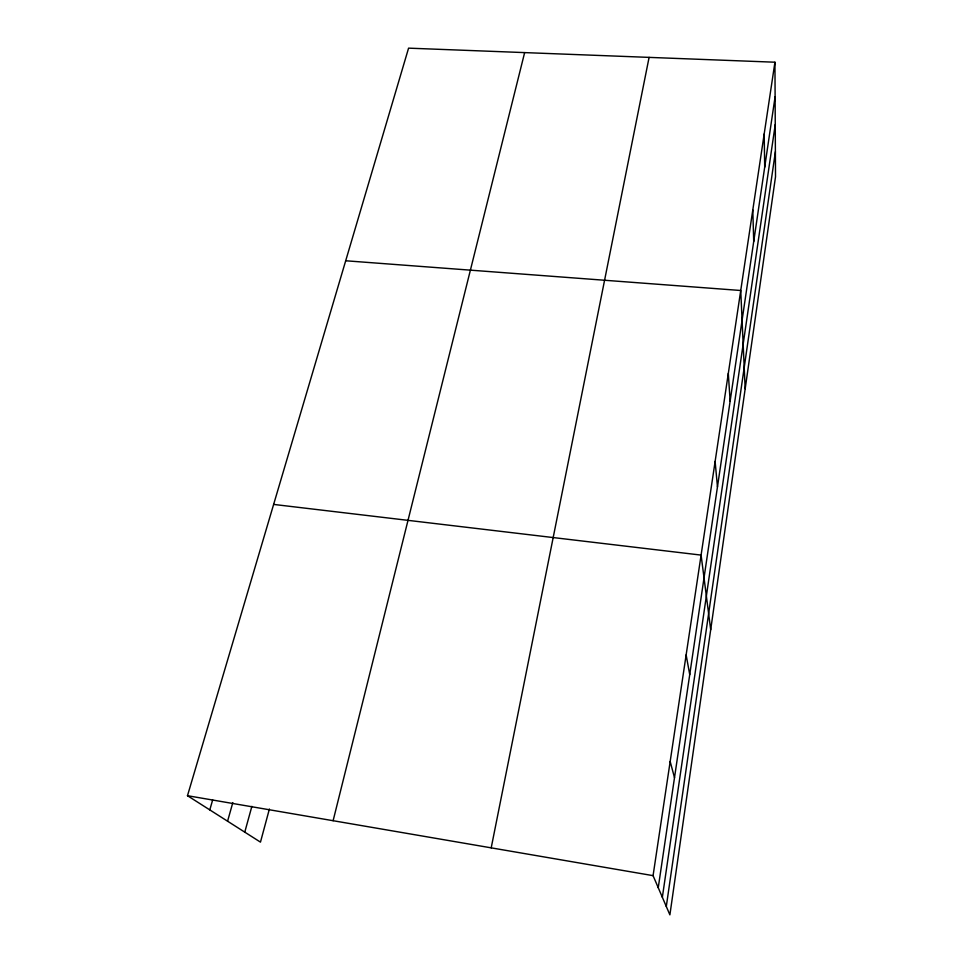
<?xml version="1.0" encoding="UTF-8"?>
<svg xmlns="http://www.w3.org/2000/svg" width="963" height="963" viewBox="0 0 963 963"><rect width="100%" height="100%" fill="white"/><g stroke="black" fill="none" stroke-linecap="round" stroke-linejoin="round"><path stroke-width="1.44" d="M666.3 906.484L775.396 151.697M662.351 897.287L775.251 124.504M658.247 887.717L775.107 96.697M774.938 62.21L775.516 176.771L669.887 914.85L653.07 875.644L774.938 62.21L408.577 48.15L187.484 795.703L260.467 842.131L269.399 809.004M491.202 847.849L649.098 57.383M333.114 820.705L524.642 52.604M244.771 832.14L251.873 806.356M227.581 821.21L232.805 802.624M209.802 809.895L212.667 799.904M345.693 260.768L740.74 290.501L745.169 388.799M273.636 504.419L701.1 555.097L710.694 629.706M187.484 795.703L653.07 875.644M670.176 761.516L674.509 777.683M686.138 654.912L689.737 674.606M715.124 461.446L717.471 486.893M728.317 373.415L730.135 401.174M752.801 209.97L753.716 241.557M764.177 134.001L764.706 167.141"/></g></svg>
